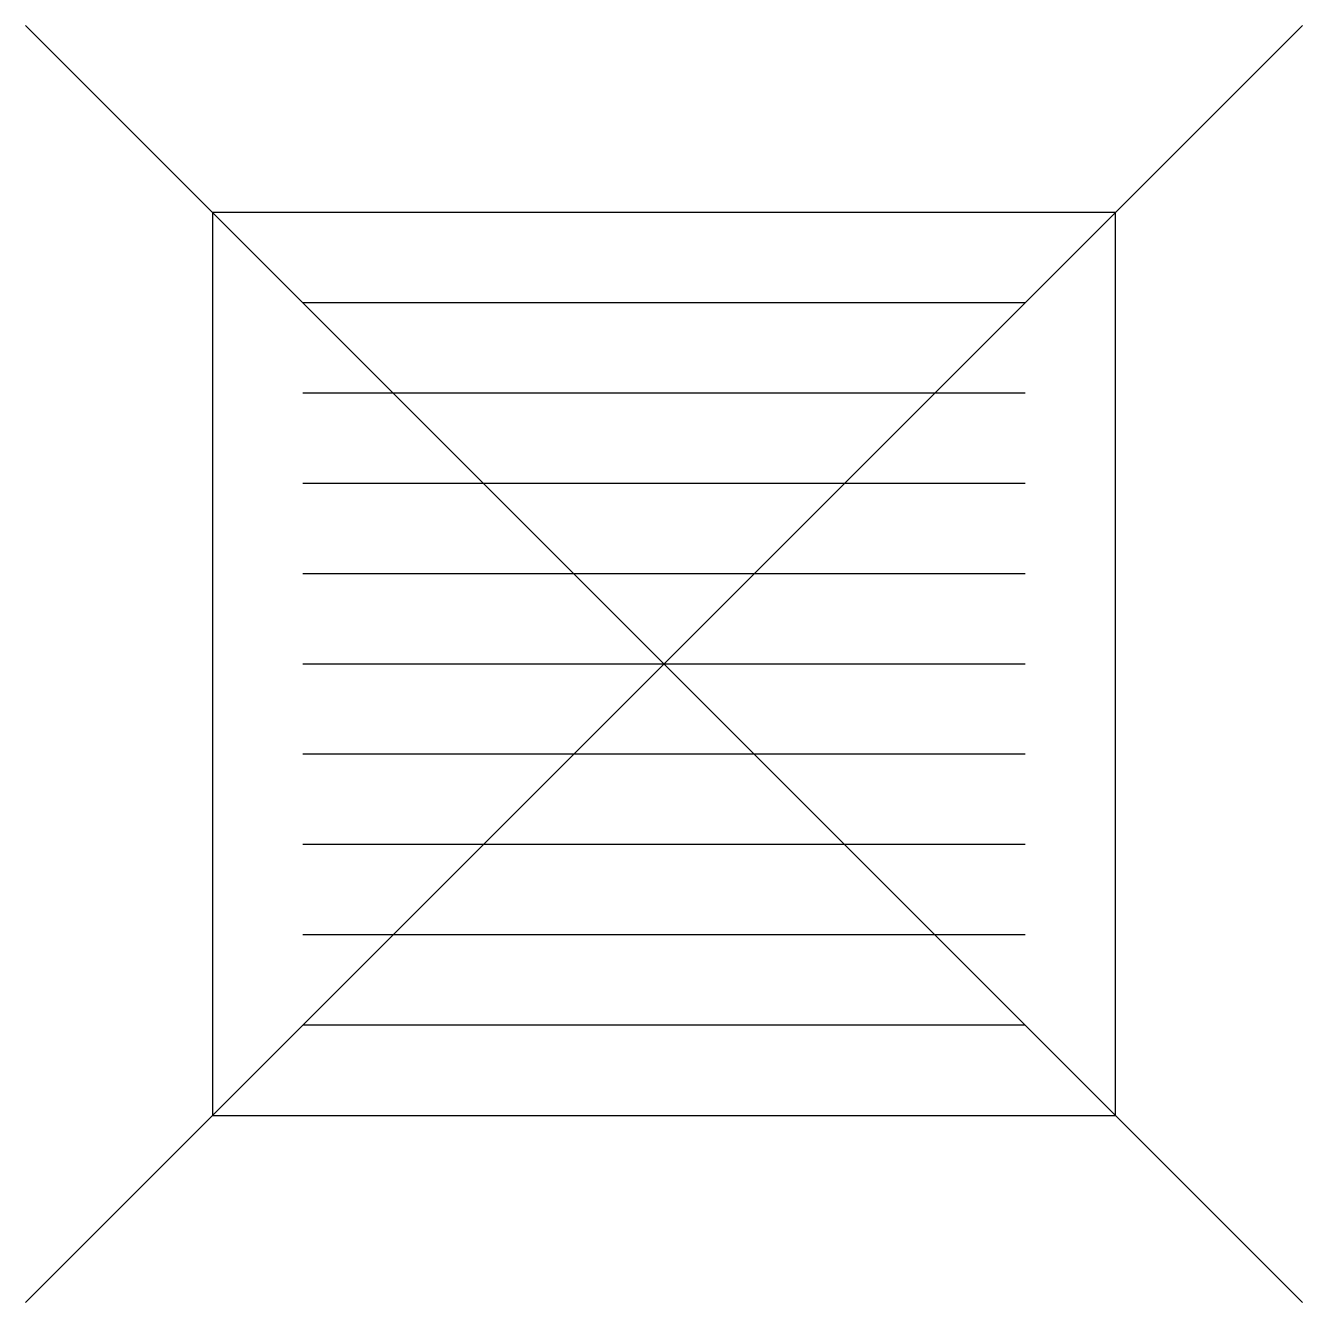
# Model space of a CAD drawing. Header units: metres. Extents: x -0.212 to 0.212, y -0.362 to 0.062.
import ezdxf

# ---------------------------------------------------------------- set-up
doc = ezdxf.new("R2010")
doc.units = ezdxf.units.M
doc.header["$MEASUREMENT"] = 0

msp = doc.modelspace()

# ---------------------------------------------------------------- linework, layer by layer
at = {"ltscale": 0.001, "flags": 128}
for points in [[(0.21213, 0.06213), (-0.21213, -0.36213)], [(0.21213, -0.36213), (-0.21213, 0.06213)]]:
    msp.add_lwpolyline(points, dxfattribs=at)
at = {"flags": 128}
for points in [[(0.12, -0.03), (-0.12, -0.03)], [(0.12, -0.06), (-0.12, -0.06)], [(0.12, -0.09), (-0.12, -0.09)], [(0.12, -0.12), (-0.12, -0.12)], [(0.12, -0.15), (-0.12, -0.15)], [(0.12, -0.18), (-0.12, -0.18)], [(0.12, -0.21), (-0.12, -0.21)], [(0.12, -0.24), (-0.12, -0.24)], [(0.12, -0.27), (-0.12, -0.27)]]:
    msp.add_lwpolyline(points, dxfattribs=at)
msp.add_3dface([(-0.15, -0.3), (0.15, -0.3), (0.15, 0), (-0.15, 0)])

doc.saveas('drawing.dxf')
